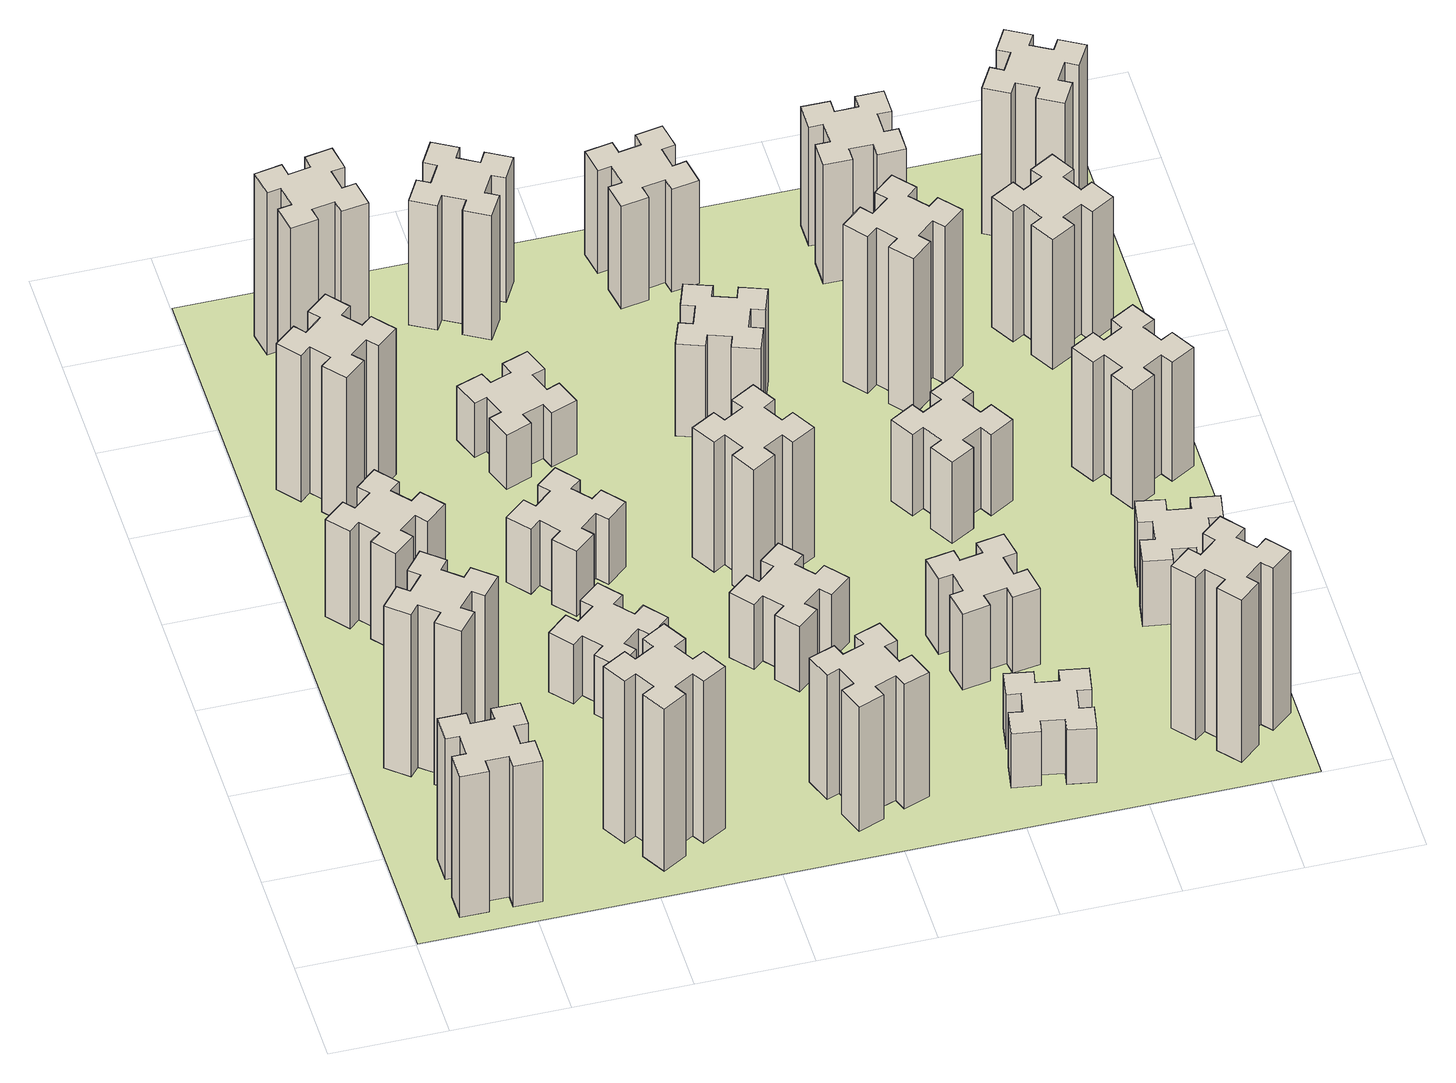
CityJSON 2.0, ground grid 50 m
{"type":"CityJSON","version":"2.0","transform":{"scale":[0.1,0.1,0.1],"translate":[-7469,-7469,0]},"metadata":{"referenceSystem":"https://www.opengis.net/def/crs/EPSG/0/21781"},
"CityObjects":{
"building1":{"type":"Building","attributes":{"class":"1000","function":"1000","usage":"1000","yearOfConstruction":2016,"roofType":"1000","measuredHeight":78,"storeysAboveGround":30,"storeysBelowGround":0},"geometry":[{"type":"Solid","lod":"1","boundaries":[[[[0,1,2,3,4,5,6,7,8,9,10,11,12,13,14,15,16,17,18,19]],[[17,16,20,21]],[[16,15,22,20]],[[15,14,23,22]],[[14,13,24,23]],[[13,12,25,24]],[[12,11,26,25]],[[11,10,27,26]],[[10,9,28,27]],[[9,8,29,28]],[[8,7,30,29]],[[7,6,31,30]],[[6,5,32,31]],[[5,4,33,32]],[[4,3,34,33]],[[3,2,35,34]],[[2,1,36,35]],[[1,0,37,36]],[[0,19,38,37]],[[19,18,39,38]],[[18,17,21,39]],[[24,25,26,27,28,29,30,31,32,33,34,35,36,37,38,39,21,20,22,23]]]]}]},
"building2":{"type":"Building","attributes":{"class":"1000","function":"1000","usage":"1000","yearOfConstruction":2016,"roofType":"1000","measuredHeight":90,"storeysAboveGround":30,"storeysBelowGround":0},"geometry":[{"type":"Solid","lod":"1","boundaries":[[[[40,41,42,43,44,45,46,47,48,49,50,51,52,53,54,55,56,57,58,59]],[[57,56,60,61]],[[56,55,62,60]],[[55,54,63,62]],[[54,53,64,63]],[[53,52,65,64]],[[52,51,66,65]],[[51,50,67,66]],[[50,49,68,67]],[[49,48,69,68]],[[48,47,70,69]],[[47,46,71,70]],[[46,45,72,71]],[[45,44,73,72]],[[44,43,74,73]],[[43,42,75,74]],[[42,41,76,75]],[[41,40,77,76]],[[40,59,78,77]],[[59,58,79,78]],[[58,57,61,79]],[[64,65,66,67,68,69,70,71,72,73,74,75,76,77,78,79,61,60,62,63]]]]}]},
"building3":{"type":"Building","attributes":{"class":"1000","function":"1000","usage":"1000","yearOfConstruction":2016,"roofType":"1000","measuredHeight":54,"storeysAboveGround":30,"storeysBelowGround":0},"geometry":[{"type":"Solid","lod":"1","boundaries":[[[[80,81,82,83,84,85,86,87,88,89,90,91,92,93,94,95,96,97,98,99]],[[97,96,100,101]],[[96,95,102,100]],[[95,94,103,102]],[[94,93,104,103]],[[93,92,105,104]],[[92,91,106,105]],[[91,90,107,106]],[[90,89,108,107]],[[89,88,109,108]],[[88,87,110,109]],[[87,86,111,110]],[[86,85,112,111]],[[85,84,113,112]],[[84,83,114,113]],[[83,82,115,114]],[[82,81,116,115]],[[81,80,117,116]],[[80,99,118,117]],[[99,98,119,118]],[[98,97,101,119]],[[104,105,106,107,108,109,110,111,112,113,114,115,116,117,118,119,101,100,102,103]]]]}]},
"building4":{"type":"Building","attributes":{"class":"1000","function":"1000","usage":"1000","yearOfConstruction":2016,"roofType":"1000","measuredHeight":81,"storeysAboveGround":30,"storeysBelowGround":0},"geometry":[{"type":"Solid","lod":"1","boundaries":[[[[120,121,122,123,124,125,126,127,128,129,130,131,132,133,134,135,136,137,138,139]],[[137,136,140,141]],[[136,135,142,140]],[[135,134,143,142]],[[134,133,144,143]],[[133,132,145,144]],[[132,131,146,145]],[[131,130,147,146]],[[130,129,148,147]],[[129,128,149,148]],[[128,127,150,149]],[[127,126,151,150]],[[126,125,152,151]],[[125,124,153,152]],[[124,123,154,153]],[[123,122,155,154]],[[122,121,156,155]],[[121,120,157,156]],[[120,139,158,157]],[[139,138,159,158]],[[138,137,141,159]],[[144,145,146,147,148,149,150,151,152,153,154,155,156,157,158,159,141,140,142,143]]]]}]},
"building5":{"type":"Building","attributes":{"class":"1000","function":"1000","usage":"1000","yearOfConstruction":2016,"roofType":"1000","measuredHeight":90,"storeysAboveGround":30,"storeysBelowGround":0},"geometry":[{"type":"Solid","lod":"1","boundaries":[[[[160,161,162,163,164,165,166,167,168,169,170,171,172,173,174,175,176,177,178,179]],[[177,176,180,181]],[[176,175,182,180]],[[175,174,183,182]],[[174,173,184,183]],[[173,172,185,184]],[[172,171,186,185]],[[171,170,187,186]],[[170,169,188,187]],[[169,168,189,188]],[[168,167,190,189]],[[167,166,191,190]],[[166,165,192,191]],[[165,164,193,192]],[[164,163,194,193]],[[163,162,195,194]],[[162,161,196,195]],[[161,160,197,196]],[[160,179,198,197]],[[179,178,199,198]],[[178,177,181,199]],[[184,185,186,187,188,189,190,191,192,193,194,195,196,197,198,199,181,180,182,183]]]]}]},
"building6":{"type":"Building","attributes":{"class":"1000","function":"1000","usage":"1000","yearOfConstruction":2016,"roofType":"1000","measuredHeight":90,"storeysAboveGround":30,"storeysBelowGround":0},"geometry":[{"type":"Solid","lod":"1","boundaries":[[[[200,201,202,203,204,205,206,207,208,209,210,211,212,213,214,215,216,217,218,219]],[[217,216,220,221]],[[216,215,222,220]],[[215,214,223,222]],[[214,213,224,223]],[[213,212,225,224]],[[212,211,226,225]],[[211,210,227,226]],[[210,209,228,227]],[[209,208,229,228]],[[208,207,230,229]],[[207,206,231,230]],[[206,205,232,231]],[[205,204,233,232]],[[204,203,234,233]],[[203,202,235,234]],[[202,201,236,235]],[[201,200,237,236]],[[200,219,238,237]],[[219,218,239,238]],[[218,217,221,239]],[[224,225,226,227,228,229,230,231,232,233,234,235,236,237,238,239,221,220,222,223]]]]}]},
"building7":{"type":"Building","attributes":{"class":"1000","function":"1000","usage":"1000","yearOfConstruction":2016,"roofType":"1000","measuredHeight":33,"storeysAboveGround":30,"storeysBelowGround":0},"geometry":[{"type":"Solid","lod":"1","boundaries":[[[[240,241,242,243,244,245,246,247,248,249,250,251,252,253,254,255,256,257,258,259]],[[257,256,260,261]],[[256,255,262,260]],[[255,254,263,262]],[[254,253,264,263]],[[253,252,265,264]],[[252,251,266,265]],[[251,250,267,266]],[[250,249,268,267]],[[249,248,269,268]],[[248,247,270,269]],[[247,246,271,270]],[[246,245,272,271]],[[245,244,273,272]],[[244,243,274,273]],[[243,242,275,274]],[[242,241,276,275]],[[241,240,277,276]],[[240,259,278,277]],[[259,258,279,278]],[[258,257,261,279]],[[264,265,266,267,268,269,270,271,272,273,274,275,276,277,278,279,261,260,262,263]]]]}]},
"building8":{"type":"Building","attributes":{"class":"1000","function":"1000","usage":"1000","yearOfConstruction":2016,"roofType":"1000","measuredHeight":36,"storeysAboveGround":30,"storeysBelowGround":0},"geometry":[{"type":"Solid","lod":"1","boundaries":[[[[280,281,282,283,284,285,286,287,288,289,290,291,292,293,294,295,296,297,298,299]],[[297,296,300,301]],[[296,295,302,300]],[[295,294,303,302]],[[294,293,304,303]],[[293,292,305,304]],[[292,291,306,305]],[[291,290,307,306]],[[290,289,308,307]],[[289,288,309,308]],[[288,287,310,309]],[[287,286,311,310]],[[286,285,312,311]],[[285,284,313,312]],[[284,283,314,313]],[[283,282,315,314]],[[282,281,316,315]],[[281,280,317,316]],[[280,299,318,317]],[[299,298,319,318]],[[298,297,301,319]],[[304,305,306,307,308,309,310,311,312,313,314,315,316,317,318,319,301,300,302,303]]]]}]},
"building9":{"type":"Building","attributes":{"class":"1000","function":"1000","usage":"1000","yearOfConstruction":2016,"roofType":"1000","measuredHeight":30,"storeysAboveGround":30,"storeysBelowGround":0},"geometry":[{"type":"Solid","lod":"1","boundaries":[[[[320,321,322,323,324,325,326,327,328,329,330,331,332,333,334,335,336,337,338,339]],[[337,336,340,341]],[[336,335,342,340]],[[335,334,343,342]],[[334,333,344,343]],[[333,332,345,344]],[[332,331,346,345]],[[331,330,347,346]],[[330,329,348,347]],[[329,328,349,348]],[[328,327,350,349]],[[327,326,351,350]],[[326,325,352,351]],[[325,324,353,352]],[[324,323,354,353]],[[323,322,355,354]],[[322,321,356,355]],[[321,320,357,356]],[[320,339,358,357]],[[339,338,359,358]],[[338,337,341,359]],[[344,345,346,347,348,349,350,351,352,353,354,355,356,357,358,359,341,340,342,343]]]]}]},
"building10":{"type":"Building","attributes":{"class":"1000","function":"1000","usage":"1000","yearOfConstruction":2016,"roofType":"1000","measuredHeight":69,"storeysAboveGround":30,"storeysBelowGround":0},"geometry":[{"type":"Solid","lod":"1","boundaries":[[[[360,361,362,363,364,365,366,367,368,369,370,371,372,373,374,375,376,377,378,379]],[[377,376,380,381]],[[376,375,382,380]],[[375,374,383,382]],[[374,373,384,383]],[[373,372,385,384]],[[372,371,386,385]],[[371,370,387,386]],[[370,369,388,387]],[[369,368,389,388]],[[368,367,390,389]],[[367,366,391,390]],[[366,365,392,391]],[[365,364,393,392]],[[364,363,394,393]],[[363,362,395,394]],[[362,361,396,395]],[[361,360,397,396]],[[360,379,398,397]],[[379,378,399,398]],[[378,377,381,399]],[[384,385,386,387,388,389,390,391,392,393,394,395,396,397,398,399,381,380,382,383]]]]}]},
"building11":{"type":"Building","attributes":{"class":"1000","function":"1000","usage":"1000","yearOfConstruction":2016,"roofType":"1000","measuredHeight":69,"storeysAboveGround":30,"storeysBelowGround":0},"geometry":[{"type":"Solid","lod":"1","boundaries":[[[[400,401,402,403,404,405,406,407,408,409,410,411,412,413,414,415,416,417,418,419]],[[417,416,420,421]],[[416,415,422,420]],[[415,414,423,422]],[[414,413,424,423]],[[413,412,425,424]],[[412,411,426,425]],[[411,410,427,426]],[[410,409,428,427]],[[409,408,429,428]],[[408,407,430,429]],[[407,406,431,430]],[[406,405,432,431]],[[405,404,433,432]],[[404,403,434,433]],[[403,402,435,434]],[[402,401,436,435]],[[401,400,437,436]],[[400,419,438,437]],[[419,418,439,438]],[[418,417,421,439]],[[424,425,426,427,428,429,430,431,432,433,434,435,436,437,438,439,421,420,422,423]]]]}]},
"building12":{"type":"Building","attributes":{"class":"1000","function":"1000","usage":"1000","yearOfConstruction":2016,"roofType":"1000","measuredHeight":36,"storeysAboveGround":30,"storeysBelowGround":0},"geometry":[{"type":"Solid","lod":"1","boundaries":[[[[440,441,442,443,444,445,446,447,448,449,450,451,452,453,454,455,456,457,458,459]],[[457,456,460,461]],[[456,455,462,460]],[[455,454,463,462]],[[454,453,464,463]],[[453,452,465,464]],[[452,451,466,465]],[[451,450,467,466]],[[450,449,468,467]],[[449,448,469,468]],[[448,447,470,469]],[[447,446,471,470]],[[446,445,472,471]],[[445,444,473,472]],[[444,443,474,473]],[[443,442,475,474]],[[442,441,476,475]],[[441,440,477,476]],[[440,459,478,477]],[[459,458,479,478]],[[458,457,461,479]],[[464,465,466,467,468,469,470,471,472,473,474,475,476,477,478,479,461,460,462,463]]]]}]},
"building13":{"type":"Building","attributes":{"class":"1000","function":"1000","usage":"1000","yearOfConstruction":2016,"roofType":"1000","measuredHeight":72,"storeysAboveGround":30,"storeysBelowGround":0},"geometry":[{"type":"Solid","lod":"1","boundaries":[[[[480,481,482,483,484,485,486,487,488,489,490,491,492,493,494,495,496,497,498,499]],[[497,496,500,501]],[[496,495,502,500]],[[495,494,503,502]],[[494,493,504,503]],[[493,492,505,504]],[[492,491,506,505]],[[491,490,507,506]],[[490,489,508,507]],[[489,488,509,508]],[[488,487,510,509]],[[487,486,511,510]],[[486,485,512,511]],[[485,484,513,512]],[[484,483,514,513]],[[483,482,515,514]],[[482,481,516,515]],[[481,480,517,516]],[[480,499,518,517]],[[499,498,519,518]],[[498,497,501,519]],[[504,505,506,507,508,509,510,511,512,513,514,515,516,517,518,519,501,500,502,503]]]]}]},
"building14":{"type":"Building","attributes":{"class":"1000","function":"1000","usage":"1000","yearOfConstruction":2016,"roofType":"1000","measuredHeight":51,"storeysAboveGround":30,"storeysBelowGround":0},"geometry":[{"type":"Solid","lod":"1","boundaries":[[[[520,521,522,523,524,525,526,527,528,529,530,531,532,533,534,535,536,537,538,539]],[[537,536,540,541]],[[536,535,542,540]],[[535,534,543,542]],[[534,533,544,543]],[[533,532,545,544]],[[532,531,546,545]],[[531,530,547,546]],[[530,529,548,547]],[[529,528,549,548]],[[528,527,550,549]],[[527,526,551,550]],[[526,525,552,551]],[[525,524,553,552]],[[524,523,554,553]],[[523,522,555,554]],[[522,521,556,555]],[[521,520,557,556]],[[520,539,558,557]],[[539,538,559,558]],[[538,537,541,559]],[[544,545,546,547,548,549,550,551,552,553,554,555,556,557,558,559,541,540,542,543]]]]}]},
"building15":{"type":"Building","attributes":{"class":"1000","function":"1000","usage":"1000","yearOfConstruction":2016,"roofType":"1000","measuredHeight":30,"storeysAboveGround":30,"storeysBelowGround":0},"geometry":[{"type":"Solid","lod":"1","boundaries":[[[[560,561,562,563,564,565,566,567,568,569,570,571,572,573,574,575,576,577,578,579]],[[577,576,580,581]],[[576,575,582,580]],[[575,574,583,582]],[[574,573,584,583]],[[573,572,585,584]],[[572,571,586,585]],[[571,570,587,586]],[[570,569,588,587]],[[569,568,589,588]],[[568,567,590,589]],[[567,566,591,590]],[[566,565,592,591]],[[565,564,593,592]],[[564,563,594,593]],[[563,562,595,594]],[[562,561,596,595]],[[561,560,597,596]],[[560,579,598,597]],[[579,578,599,598]],[[578,577,581,599]],[[584,585,586,587,588,589,590,591,592,593,594,595,596,597,598,599,581,580,582,583]]]]}]},
"building16":{"type":"Building","attributes":{"class":"1000","function":"1000","usage":"1000","yearOfConstruction":2016,"roofType":"1000","measuredHeight":57,"storeysAboveGround":30,"storeysBelowGround":0},"geometry":[{"type":"Solid","lod":"1","boundaries":[[[[600,601,602,603,604,605,606,607,608,609,610,611,612,613,614,615,616,617,618,619]],[[617,616,620,621]],[[616,615,622,620]],[[615,614,623,622]],[[614,613,624,623]],[[613,612,625,624]],[[612,611,626,625]],[[611,610,627,626]],[[610,609,628,627]],[[609,608,629,628]],[[608,607,630,629]],[[607,606,631,630]],[[606,605,632,631]],[[605,604,633,632]],[[604,603,634,633]],[[603,602,635,634]],[[602,601,636,635]],[[601,600,637,636]],[[600,619,638,637]],[[619,618,639,638]],[[618,617,621,639]],[[624,625,626,627,628,629,630,631,632,633,634,635,636,637,638,639,621,620,622,623]]]]}]},
"building17":{"type":"Building","attributes":{"class":"1000","function":"1000","usage":"1000","yearOfConstruction":2016,"roofType":"1000","measuredHeight":42,"storeysAboveGround":30,"storeysBelowGround":0},"geometry":[{"type":"Solid","lod":"1","boundaries":[[[[640,641,642,643,644,645,646,647,648,649,650,651,652,653,654,655,656,657,658,659]],[[657,656,660,661]],[[656,655,662,660]],[[655,654,663,662]],[[654,653,664,663]],[[653,652,665,664]],[[652,651,666,665]],[[651,650,667,666]],[[650,649,668,667]],[[649,648,669,668]],[[648,647,670,669]],[[647,646,671,670]],[[646,645,672,671]],[[645,644,673,672]],[[644,643,674,673]],[[643,642,675,674]],[[642,641,676,675]],[[641,640,677,676]],[[640,659,678,677]],[[659,658,679,678]],[[658,657,661,679]],[[664,665,666,667,668,669,670,671,672,673,674,675,676,677,678,679,661,660,662,663]]]]}]},
"building18":{"type":"Building","attributes":{"class":"1000","function":"1000","usage":"1000","yearOfConstruction":2016,"roofType":"1000","measuredHeight":45,"storeysAboveGround":30,"storeysBelowGround":0},"geometry":[{"type":"Solid","lod":"1","boundaries":[[[[680,681,682,683,684,685,686,687,688,689,690,691,692,693,694,695,696,697,698,699]],[[697,696,700,701]],[[696,695,702,700]],[[695,694,703,702]],[[694,693,704,703]],[[693,692,705,704]],[[692,691,706,705]],[[691,690,707,706]],[[690,689,708,707]],[[689,688,709,708]],[[688,687,710,709]],[[687,686,711,710]],[[686,685,712,711]],[[685,684,713,712]],[[684,683,714,713]],[[683,682,715,714]],[[682,681,716,715]],[[681,680,717,716]],[[680,699,718,717]],[[699,698,719,718]],[[698,697,701,719]],[[704,705,706,707,708,709,710,711,712,713,714,715,716,717,718,719,701,700,702,703]]]]}]},
"building19":{"type":"Building","attributes":{"class":"1000","function":"1000","usage":"1000","yearOfConstruction":2016,"roofType":"1000","measuredHeight":87,"storeysAboveGround":30,"storeysBelowGround":0},"geometry":[{"type":"Solid","lod":"1","boundaries":[[[[720,721,722,723,724,725,726,727,728,729,730,731,732,733,734,735,736,737,738,739]],[[737,736,740,741]],[[736,735,742,740]],[[735,734,743,742]],[[734,733,744,743]],[[733,732,745,744]],[[732,731,746,745]],[[731,730,747,746]],[[730,729,748,747]],[[729,728,749,748]],[[728,727,750,749]],[[727,726,751,750]],[[726,725,752,751]],[[725,724,753,752]],[[724,723,754,753]],[[723,722,755,754]],[[722,721,756,755]],[[721,720,757,756]],[[720,739,758,757]],[[739,738,759,758]],[[738,737,741,759]],[[744,745,746,747,748,749,750,751,752,753,754,755,756,757,758,759,741,740,742,743]]]]}]},
"building20":{"type":"Building","attributes":{"class":"1000","function":"1000","usage":"1000","yearOfConstruction":2016,"roofType":"1000","measuredHeight":90,"storeysAboveGround":30,"storeysBelowGround":0},"geometry":[{"type":"Solid","lod":"1","boundaries":[[[[760,761,762,763,764,765,766,767,768,769,770,771,772,773,774,775,776,777,778,779]],[[777,776,780,781]],[[776,775,782,780]],[[775,774,783,782]],[[774,773,784,783]],[[773,772,785,784]],[[772,771,786,785]],[[771,770,787,786]],[[770,769,788,787]],[[769,768,789,788]],[[768,767,790,789]],[[767,766,791,790]],[[766,765,792,791]],[[765,764,793,792]],[[764,763,794,793]],[[763,762,795,794]],[[762,761,796,795]],[[761,760,797,796]],[[760,779,798,797]],[[779,778,799,798]],[[778,777,781,799]],[[784,785,786,787,788,789,790,791,792,793,794,795,796,797,798,799,781,780,782,783]]]]}]},
"building21":{"type":"Building","attributes":{"class":"1000","function":"1000","usage":"1000","yearOfConstruction":2016,"roofType":"1000","measuredHeight":66,"storeysAboveGround":30,"storeysBelowGround":0},"geometry":[{"type":"Solid","lod":"1","boundaries":[[[[800,801,802,803,804,805,806,807,808,809,810,811,812,813,814,815,816,817,818,819]],[[817,816,820,821]],[[816,815,822,820]],[[815,814,823,822]],[[814,813,824,823]],[[813,812,825,824]],[[812,811,826,825]],[[811,810,827,826]],[[810,809,828,827]],[[809,808,829,828]],[[808,807,830,829]],[[807,806,831,830]],[[806,805,832,831]],[[805,804,833,832]],[[804,803,834,833]],[[803,802,835,834]],[[802,801,836,835]],[[801,800,837,836]],[[800,819,838,837]],[[819,818,839,838]],[[818,817,821,839]],[[824,825,826,827,828,829,830,831,832,833,834,835,836,837,838,839,821,820,822,823]]]]}]},
"building22":{"type":"Building","attributes":{"class":"1000","function":"1000","usage":"1000","yearOfConstruction":2016,"roofType":"1000","measuredHeight":36,"storeysAboveGround":30,"storeysBelowGround":0},"geometry":[{"type":"Solid","lod":"1","boundaries":[[[[840,841,842,843,844,845,846,847,848,849,850,851,852,853,854,855,856,857,858,859]],[[857,856,860,861]],[[856,855,862,860]],[[855,854,863,862]],[[854,853,864,863]],[[853,852,865,864]],[[852,851,866,865]],[[851,850,867,866]],[[850,849,868,867]],[[849,848,869,868]],[[848,847,870,869]],[[847,846,871,870]],[[846,845,872,871]],[[845,844,873,872]],[[844,843,874,873]],[[843,842,875,874]],[[842,841,876,875]],[[841,840,877,876]],[[840,859,878,877]],[[859,858,879,878]],[[858,857,861,879]],[[864,865,866,867,868,869,870,871,872,873,874,875,876,877,878,879,861,860,862,863]]]]}]},
"building23":{"type":"Building","attributes":{"class":"1000","function":"1000","usage":"1000","yearOfConstruction":2016,"roofType":"1000","measuredHeight":66,"storeysAboveGround":30,"storeysBelowGround":0},"geometry":[{"type":"Solid","lod":"1","boundaries":[[[[880,881,882,883,884,885,886,887,888,889,890,891,892,893,894,895,896,897,898,899]],[[897,896,900,901]],[[896,895,902,900]],[[895,894,903,902]],[[894,893,904,903]],[[893,892,905,904]],[[892,891,906,905]],[[891,890,907,906]],[[890,889,908,907]],[[889,888,909,908]],[[888,887,910,909]],[[887,886,911,910]],[[886,885,912,911]],[[885,884,913,912]],[[884,883,914,913]],[[883,882,915,914]],[[882,881,916,915]],[[881,880,917,916]],[[880,899,918,917]],[[899,898,919,918]],[[898,897,901,919]],[[904,905,906,907,908,909,910,911,912,913,914,915,916,917,918,919,901,900,902,903]]]]}]},
"building24":{"type":"Building","attributes":{"class":"1000","function":"1000","usage":"1000","yearOfConstruction":2016,"roofType":"1000","measuredHeight":72,"storeysAboveGround":30,"storeysBelowGround":0},"geometry":[{"type":"Solid","lod":"1","boundaries":[[[[920,921,922,923,924,925,926,927,928,929,930,931,932,933,934,935,936,937,938,939]],[[937,936,940,941]],[[936,935,942,940]],[[935,934,943,942]],[[934,933,944,943]],[[933,932,945,944]],[[932,931,946,945]],[[931,930,947,946]],[[930,929,948,947]],[[929,928,949,948]],[[928,927,950,949]],[[927,926,951,950]],[[926,925,952,951]],[[925,924,953,952]],[[924,923,954,953]],[[923,922,955,954]],[[922,921,956,955]],[[921,920,957,956]],[[920,939,958,957]],[[939,938,959,958]],[[938,937,941,959]],[[944,945,946,947,948,949,950,951,952,953,954,955,956,957,958,959,941,940,942,943]]]]}]},
"building25":{"type":"Building","attributes":{"class":"1000","function":"1000","usage":"1000","yearOfConstruction":2016,"roofType":"1000","measuredHeight":81,"storeysAboveGround":30,"storeysBelowGround":0},"geometry":[{"type":"Solid","lod":"1","boundaries":[[[[960,961,962,963,964,965,966,967,968,969,970,971,972,973,974,975,976,977,978,979]],[[977,976,980,981]],[[976,975,982,980]],[[975,974,983,982]],[[974,973,984,983]],[[973,972,985,984]],[[972,971,986,985]],[[971,970,987,986]],[[970,969,988,987]],[[969,968,989,988]],[[968,967,990,989]],[[967,966,991,990]],[[966,965,992,991]],[[965,964,993,992]],[[964,963,994,993]],[[963,962,995,994]],[[962,961,996,995]],[[961,960,997,996]],[[960,979,998,997]],[[979,978,999,998]],[[978,977,981,999]],[[984,985,986,987,988,989,990,991,992,993,994,995,996,997,998,999,981,980,982,983]]]]}]},
"landuse1":{"type":"LandUse","attributes":{"name":"plot1","function":"1010"},"geometry":[{"type":"MultiSurface","lod":"1","boundaries":[[[1000,1001,1002,1003]]]}]}
},
"vertices":[
[265,325,0],[265,225,0],[205,225,0],[205,105,0],[325,105,0],[325,165,0],[425,165,0],[425,105,0],[545,105,0],[545,225,0],[485,225,0],[485,325,0],[545,325,0],[545,445,0],[425,445,0],[425,385,0],[325,385,0],[325,445,0],[205,445,0],[205,325,0],[325,385,780],[325,445,780],[425,385,780],[425,445,780],[545,445,780],[545,325,780],[485,325,780],[485,225,780],[545,225,780],[545,105,780],[425,105,780],[425,165,780],[325,165,780],[325,105,780],[205,105,780],[205,225,780],[265,225,780],[265,325,780],[205,325,780],[205,445,780],
[484,1067,0],[408,1132,0],[446,1178,0],[354,1255,0],[277,1163,0],[323,1124,0],[259,1048,0],[213,1086,0],[136,994,0],[228,917,0],[266,963,0],[343,899,0],[304,853,0],[396,776,0],[473,868,0],[427,906,0],[492,983,0],[538,944,0],[615,1036,0],[523,1113,0],[492,983,900],[538,944,900],[427,906,900],[473,868,900],[396,776,900],[304,853,900],[343,899,900],[266,963,900],[228,917,900],[136,994,900],[213,1086,900],[259,1048,900],[323,1124,900],[277,1163,900],[354,1255,900],[446,1178,900],[408,1132,900],[484,1067,900],[523,1113,900],[615,1036,900],
[492,1888,0],[427,1964,0],[473,2003,0],[396,2095,0],[304,2018,0],[343,1972,0],[266,1907,0],[228,1953,0],[136,1876,0],[213,1784,0],[259,1823,0],[323,1746,0],[277,1708,0],[354,1616,0],[446,1693,0],[408,1739,0],[484,1803,0],[523,1757,0],[615,1834,0],[538,1926,0],[484,1803,540],[523,1757,540],[408,1739,540],[446,1693,540],[354,1616,540],[277,1708,540],[323,1746,540],[259,1823,540],[213,1784,540],[136,1876,540],[228,1953,540],[266,1907,540],[343,1972,540],[304,2018,540],[396,2095,540],[473,2003,540],[427,1964,540],[492,1888,540],[538,1926,540],[615,1834,540],
[343,2712,0],[266,2647,0],[228,2693,0],[136,2616,0],[213,2524,0],[259,2563,0],[323,2486,0],[277,2448,0],[354,2356,0],[446,2433,0],[408,2479,0],[484,2543,0],[523,2497,0],[615,2574,0],[538,2666,0],[492,2628,0],[427,2704,0],[473,2743,0],[396,2835,0],[304,2758,0],[427,2704,810],[473,2743,810],[492,2628,810],[538,2666,810],[615,2574,810],[523,2497,810],[484,2543,810],[408,2479,810],[446,2433,810],[354,2356,810],[277,2448,810],[323,2486,810],[259,2563,810],[213,2524,810],[136,2616,810],[228,2693,810],[266,2647,810],[343,2712,810],[304,2758,810],[396,2835,810],
[1127,255,0],[1214,305,0],[1244,253,0],[1348,313,0],[1288,417,0],[1236,387,0],[1186,474,0],[1238,504,0],[1178,608,0],[1074,548,0],[1104,496,0],[1017,446,0],[987,498,0],[883,438,0],[943,334,0],[995,364,0],[1045,277,0],[993,247,0],[1053,143,0],[1157,203,0],[1045,277,900],[993,247,900],[995,364,900],[943,334,900],[883,438,900],[987,498,900],[1017,446,900],[1104,496,900],[1074,548,900],[1178,608,900],[1238,504,900],[1186,474,900],[1236,387,900],[1288,417,900],[1348,313,900],[1244,253,900],[1214,305,900],[1127,255,900],[1157,203,900],[1053,143,900],
[592,3305,0],[575,3404,0],[634,3414,0],[613,3532,0],[495,3511,0],[505,3452,0],[407,3435,0],[397,3494,0],[278,3473,0],[299,3355,0],[358,3365,0],[376,3267,0],[317,3257,0],[337,3138,0],[456,3159,0],[445,3218,0],[544,3236,0],[554,3177,0],[672,3197,0],[651,3316,0],[544,3236,900],[554,3177,900],[445,3218,900],[456,3159,900],[337,3138,900],[317,3257,900],[376,3267,900],[358,3365,900],[299,3355,900],[278,3473,900],[397,3494,900],[407,3435,900],[505,3452,900],[495,3511,900],[613,3532,900],[634,3414,900],[575,3404,900],[592,3305,900],[651,3316,900],[672,3197,900],
[1083,1332,0],[1006,1267,0],[968,1313,0],[876,1236,0],[953,1144,0],[999,1183,0],[1063,1106,0],[1017,1068,0],[1094,976,0],[1186,1053,0],[1148,1099,0],[1224,1163,0],[1263,1117,0],[1355,1194,0],[1278,1286,0],[1232,1248,0],[1167,1324,0],[1213,1363,0],[1136,1455,0],[1044,1378,0],[1167,1324,330],[1213,1363,330],[1232,1248,330],[1278,1286,330],[1355,1194,330],[1263,1117,330],[1224,1163,330],[1148,1099,330],[1186,1053,330],[1094,976,330],[1017,1068,330],[1063,1106,330],[999,1183,330],[953,1144,330],[876,1236,330],[968,1313,330],[1006,1267,330],[1083,1332,330],[1044,1378,330],[1136,1455,330],
[1232,1888,0],[1167,1964,0],[1213,2003,0],[1136,2095,0],[1044,2018,0],[1083,1972,0],[1006,1907,0],[968,1953,0],[876,1876,0],[953,1784,0],[999,1823,0],[1063,1746,0],[1017,1708,0],[1094,1616,0],[1186,1693,0],[1148,1739,0],[1224,1803,0],[1263,1757,0],[1355,1834,0],[1278,1926,0],[1224,1803,360],[1263,1757,360],[1148,1739,360],[1186,1693,360],[1094,1616,360],[1017,1708,360],[1063,1746,360],[999,1823,360],[953,1784,360],[876,1876,360],[968,1953,360],[1006,1907,360],[1083,1972,360],[1044,2018,360],[1136,2095,360],[1213,2003,360],[1167,1964,360],[1232,1888,360],[1278,1926,360],[1355,1834,360],
[1106,2475,0],[1200,2509,0],[1220,2453,0],[1333,2494,0],[1292,2607,0],[1236,2586,0],[1202,2680,0],[1258,2700,0],[1217,2813,0],[1104,2772,0],[1125,2716,0],[1031,2682,0],[1010,2738,0],[897,2697,0],[939,2584,0],[995,2605,0],[1029,2511,0],[973,2490,0],[1014,2377,0],[1127,2419,0],[1029,2511,300],[973,2490,300],[995,2605,300],[939,2584,300],[897,2697,300],[1010,2738,300],[1031,2682,300],[1125,2716,300],[1104,2772,300],[1217,2813,300],[1258,2700,300],[1202,2680,300],[1236,2586,300],[1292,2607,300],[1333,2494,300],[1220,2453,300],[1200,2509,300],[1106,2475,300],[1127,2419,300],[1014,2377,300],
[1965,496,0],[1871,462,0],[1850,518,0],[1737,477,0],[1779,364,0],[1835,385,0],[1869,291,0],[1813,270,0],[1854,157,0],[1967,199,0],[1946,255,0],[2040,289,0],[2060,233,0],[2173,274,0],[2132,387,0],[2076,366,0],[2042,460,0],[2098,480,0],[2057,593,0],[1944,552,0],[2042,460,690],[2098,480,690],[2076,366,690],[2132,387,690],[2173,274,690],[2060,233,690],[2040,289,690],[1946,255,690],[1967,199,690],[1854,157,690],[1813,270,690],[1869,291,690],[1835,385,690],[1779,364,690],[1737,477,690],[1850,518,690],[1871,462,690],[1965,496,690],[1944,552,690],[2057,593,690],
[1186,3337,0],[1236,3424,0],[1288,3394,0],[1348,3498,0],[1244,3558,0],[1214,3506,0],[1127,3556,0],[1157,3608,0],[1053,3668,0],[993,3564,0],[1045,3534,0],[995,3447,0],[943,3477,0],[883,3373,0],[987,3313,0],[1017,3365,0],[1104,3315,0],[1074,3263,0],[1178,3203,0],[1238,3307,0],[1104,3315,690],[1074,3263,690],[1017,3365,690],[987,3313,690],[883,3373,690],[943,3477,690],[995,3447,690],[1045,3534,690],[993,3564,690],[1053,3668,690],[1157,3608,690],[1127,3556,690],[1214,3506,690],[1244,3558,690],[1348,3498,690],[1288,3394,690],[1236,3424,690],[1186,3337,690],[1238,3307,690],[1178,3203,690],
[1823,1332,0],[1746,1267,0],[1708,1313,0],[1616,1236,0],[1693,1144,0],[1739,1183,0],[1803,1106,0],[1757,1068,0],[1834,976,0],[1926,1053,0],[1888,1099,0],[1964,1163,0],[2003,1117,0],[2095,1194,0],[2018,1286,0],[1972,1248,0],[1907,1324,0],[1953,1363,0],[1876,1455,0],[1784,1378,0],[1907,1324,360],[1953,1363,360],[1972,1248,360],[2018,1286,360],[2095,1194,360],[2003,1117,360],[1964,1163,360],[1888,1099,360],[1926,1053,360],[1834,976,360],[1757,1068,360],[1803,1106,360],[1739,1183,360],[1693,1144,360],[1616,1236,360],[1708,1313,360],[1746,1267,360],[1823,1332,360],[1784,1378,360],[1876,1455,360],
[1976,1767,0],[1926,1854,0],[1978,1884,0],[1918,1988,0],[1814,1928,0],[1844,1876,0],[1757,1826,0],[1727,1878,0],[1623,1818,0],[1683,1714,0],[1735,1744,0],[1785,1657,0],[1733,1627,0],[1793,1523,0],[1897,1583,0],[1867,1635,0],[1954,1685,0],[1984,1633,0],[2088,1693,0],[2028,1797,0],[1954,1685,720],[1984,1633,720],[1867,1635,720],[1897,1583,720],[1793,1523,720],[1733,1627,720],[1785,1657,720],[1735,1744,720],[1683,1714,720],[1623,1818,720],[1727,1878,720],[1757,1826,720],[1844,1876,720],[1814,1928,720],[1918,1988,720],[1978,1884,720],[1926,1854,720],[1976,1767,720],[2028,1797,720],[2088,1693,720],
[2040,2682,0],[1946,2716,0],[1967,2772,0],[1854,2813,0],[1813,2700,0],[1869,2680,0],[1835,2586,0],[1779,2607,0],[1737,2494,0],[1850,2453,0],[1871,2509,0],[1965,2475,0],[1944,2419,0],[2057,2377,0],[2098,2490,0],[2042,2511,0],[2076,2605,0],[2132,2584,0],[2173,2697,0],[2060,2738,0],[2076,2605,510],[2132,2584,510],[2042,2511,510],[2098,2490,510],[2057,2377,510],[1944,2419,510],[1965,2475,510],[1871,2509,510],[1850,2453,510],[1737,2494,510],[1779,2607,510],[1835,2586,510],[1869,2680,510],[1813,2700,510],[1854,2813,510],[1967,2772,510],[1946,2716,510],[2040,2682,510],[2060,2738,510],[2173,2697,510],
[2596,444,0],[2578,345,0],[2519,356,0],[2498,237,0],[2617,217,0],[2627,276,0],[2725,258,0],[2715,199,0],[2833,178,0],[2854,297,0],[2795,307,0],[2812,405,0],[2871,395,0],[2892,513,0],[2774,534,0],[2764,475,0],[2665,492,0],[2676,551,0],[2557,572,0],[2537,454,0],[2665,492,300],[2676,551,300],[2764,475,300],[2774,534,300],[2892,513,300],[2871,395,300],[2812,405,300],[2795,307,300],[2854,297,300],[2833,178,300],[2715,199,300],[2725,258,300],[2627,276,300],[2617,217,300],[2498,237,300],[2519,356,300],[2578,345,300],[2596,444,300],[2537,454,300],[2557,572,300],
[1738,3465,0],[1756,3367,0],[1697,3357,0],[1717,3238,0],[1836,3259,0],[1825,3318,0],[1924,3336,0],[1934,3277,0],[2052,3297,0],[2031,3416,0],[1972,3405,0],[1955,3504,0],[2014,3514,0],[1993,3632,0],[1875,3611,0],[1885,3552,0],[1787,3535,0],[1777,3594,0],[1658,3573,0],[1679,3455,0],[1787,3535,570],[1777,3594,570],[1885,3552,570],[1875,3611,570],[1993,3632,570],[2014,3514,570],[1955,3504,570],[1972,3405,570],[2031,3416,570],[2052,3297,570],[1934,3277,570],[1924,3336,570],[1825,3318,570],[1836,3259,570],[1717,3238,570],[1697,3357,570],[1756,3367,570],[1738,3465,570],[1679,3455,570],[1658,3573,570],
[2625,1132,0],[2527,1115,0],[2517,1174,0],[2398,1153,0],[2419,1035,0],[2478,1045,0],[2496,947,0],[2437,937,0],[2457,818,0],[2576,839,0],[2565,898,0],[2664,916,0],[2674,857,0],[2792,877,0],[2771,996,0],[2712,985,0],[2695,1084,0],[2754,1094,0],[2733,1212,0],[2615,1191,0],[2695,1084,420],[2754,1094,420],[2712,985,420],[2771,996,420],[2792,877,420],[2674,857,420],[2664,916,420],[2565,898,420],[2576,839,420],[2457,818,420],[2437,937,420],[2496,947,420],[2478,1045,420],[2419,1035,420],[2398,1153,420],[2517,1174,420],[2527,1115,420],[2625,1132,420],[2615,1191,420],[2733,1212,420],
[2575,1844,0],[2625,1757,0],[2573,1727,0],[2633,1623,0],[2737,1683,0],[2707,1735,0],[2794,1785,0],[2824,1733,0],[2928,1793,0],[2868,1897,0],[2816,1867,0],[2766,1954,0],[2818,1984,0],[2758,2088,0],[2654,2028,0],[2684,1976,0],[2597,1926,0],[2567,1978,0],[2463,1918,0],[2523,1814,0],[2597,1926,450],[2567,1978,450],[2684,1976,450],[2654,2028,450],[2758,2088,450],[2818,1984,450],[2766,1954,450],[2816,1867,450],[2868,1897,450],[2928,1793,450],[2824,1733,450],[2794,1785,450],[2707,1735,450],[2737,1683,450],[2633,1623,450],[2573,1727,450],[2625,1757,450],[2575,1844,450],[2523,1814,450],[2463,1918,450],
[2579,2563,0],[2643,2486,0],[2597,2448,0],[2674,2356,0],[2766,2433,0],[2728,2479,0],[2804,2543,0],[2843,2497,0],[2935,2574,0],[2858,2666,0],[2812,2628,0],[2747,2704,0],[2793,2743,0],[2716,2835,0],[2624,2758,0],[2663,2712,0],[2586,2647,0],[2548,2693,0],[2456,2616,0],[2533,2524,0],[2586,2647,870],[2548,2693,870],[2663,2712,870],[2624,2758,870],[2716,2835,870],[2793,2743,870],[2747,2704,870],[2812,2628,870],[2858,2666,870],[2935,2574,870],[2843,2497,870],[2804,2543,870],[2728,2479,870],[2766,2433,870],[2674,2356,870],[2597,2448,870],[2643,2486,870],[2579,2563,870],[2533,2524,870],[2456,2616,870],
[3468,259,0],[3544,323,0],[3583,277,0],[3675,354,0],[3598,446,0],[3552,408,0],[3487,484,0],[3533,523,0],[3456,615,0],[3364,538,0],[3403,492,0],[3326,427,0],[3288,473,0],[3196,396,0],[3273,304,0],[3319,343,0],[3383,266,0],[3337,228,0],[3414,136,0],[3506,213,0],[3383,266,900],[3337,228,900],[3319,343,900],[3273,304,900],[3196,396,900],[3288,473,900],[3326,427,900],[3403,492,900],[3364,538,900],[3456,615,900],[3533,523,900],[3487,484,900],[3552,408,900],[3598,446,900],[3675,354,900],[3583,277,900],[3544,323,900],[3468,259,900],[3506,213,900],[3414,136,900],
[2805,3285,0],[2805,3385,0],[2865,3385,0],[2865,3505,0],[2745,3505,0],[2745,3445,0],[2645,3445,0],[2645,3505,0],[2525,3505,0],[2525,3385,0],[2585,3385,0],[2585,3285,0],[2525,3285,0],[2525,3165,0],[2645,3165,0],[2645,3225,0],[2745,3225,0],[2745,3165,0],[2865,3165,0],[2865,3285,0],[2745,3225,660],[2745,3165,660],[2645,3225,660],[2645,3165,660],[2525,3165,660],[2525,3285,660],[2585,3285,660],[2585,3385,660],[2525,3385,660],[2525,3505,660],[2645,3505,660],[2645,3445,660],[2745,3445,660],[2745,3505,660],[2865,3505,660],[2865,3385,660],[2805,3385,660],[2805,3285,660],[2865,3285,660],[2865,3165,660],
[3367,1016,0],[3465,998,0],[3455,939,0],[3573,918,0],[3594,1037,0],[3535,1047,0],[3552,1145,0],[3611,1135,0],[3632,1253,0],[3514,1274,0],[3504,1215,0],[3405,1232,0],[3416,1291,0],[3297,1312,0],[3277,1194,0],[3336,1184,0],[3318,1085,0],[3259,1096,0],[3238,977,0],[3357,957,0],[3318,1085,360],[3259,1096,360],[3336,1184,360],[3277,1194,360],[3297,1312,360],[3416,1291,360],[3405,1232,360],[3504,1215,360],[3514,1274,360],[3632,1253,360],[3611,1135,360],[3552,1145,360],[3535,1047,360],[3594,1037,360],[3573,918,360],[3455,939,360],[3465,998,360],[3367,1016,360],[3357,957,360],[3238,977,360],
[3556,1867,0],[3506,1954,0],[3558,1984,0],[3498,2088,0],[3394,2028,0],[3424,1976,0],[3337,1926,0],[3307,1978,0],[3203,1918,0],[3263,1814,0],[3315,1844,0],[3365,1757,0],[3313,1727,0],[3373,1623,0],[3477,1683,0],[3447,1735,0],[3534,1785,0],[3564,1733,0],[3668,1793,0],[3608,1897,0],[3534,1785,660],[3564,1733,660],[3447,1735,660],[3477,1683,660],[3373,1623,660],[3313,1727,660],[3365,1757,660],[3315,1844,660],[3263,1814,660],[3203,1918,660],[3307,1978,660],[3337,1926,660],[3424,1976,660],[3394,2028,660],[3498,2088,660],[3558,1984,660],[3506,1954,660],[3556,1867,660],[3608,1897,660],[3668,1793,660],
[3456,2707,0],[3406,2794,0],[3458,2824,0],[3398,2928,0],[3294,2868,0],[3324,2816,0],[3237,2766,0],[3207,2818,0],[3103,2758,0],[3163,2654,0],[3215,2684,0],[3265,2597,0],[3213,2567,0],[3273,2463,0],[3377,2523,0],[3347,2575,0],[3434,2625,0],[3464,2573,0],[3568,2633,0],[3508,2737,0],[3434,2625,720],[3464,2573,720],[3347,2575,720],[3377,2523,720],[3273,2463,720],[3213,2567,720],[3265,2597,720],[3215,2684,720],[3163,2654,720],[3103,2758,720],[3207,2818,720],[3237,2766,720],[3324,2816,720],[3294,2868,720],[3398,2928,720],[3458,2824,720],[3406,2794,720],[3456,2707,720],[3508,2737,720],[3568,2633,720],
[3337,3265,0],[3424,3215,0],[3394,3163,0],[3498,3103,0],[3558,3207,0],[3506,3237,0],[3556,3324,0],[3608,3294,0],[3668,3398,0],[3564,3458,0],[3534,3406,0],[3447,3456,0],[3477,3508,0],[3373,3568,0],[3313,3464,0],[3365,3434,0],[3315,3347,0],[3263,3377,0],[3203,3273,0],[3307,3213,0],[3315,3347,810],[3263,3377,810],[3365,3434,810],[3313,3464,810],[3373,3568,810],[3477,3508,810],[3447,3456,810],[3534,3406,810],[3564,3458,810],[3668,3398,810],[3608,3294,810],[3556,3324,810],[3506,3237,810],[3558,3207,810],[3498,3103,810],[3394,3163,810],[3424,3215,810],[3337,3265,810],[3307,3213,810],[3203,3273,810],
[5,3705,0],[3705,3705,0],[3705,5,0],[5,5,0]
]}
